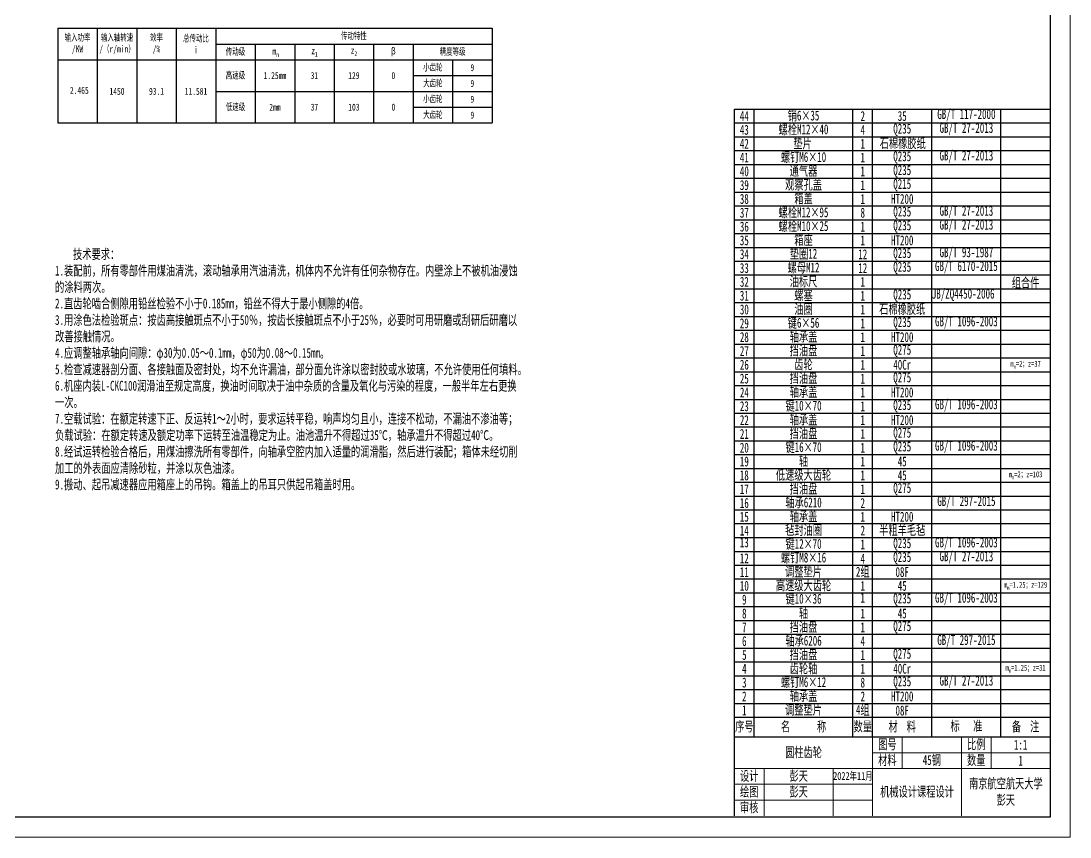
# Model space of a CAD drawing. Header units: millimetres. Extents: x -4 to 3231, y -4 to 1068.
# Drawn here: x 1361 to 1893, y 227 to 640 of the extents above; entities that cross this region are included whole.
import ezdxf

# ---------------------------------------------------------------- set-up
doc = ezdxf.new("R2010")
doc.units = ezdxf.units.MM
for name, color, linetype, lineweight in [('剖面线', 5, 'Continuous', 20), ('标注线', 3, 'Continuous', 20), ('粗实线', 7, 'Continuous', 30), ('粗实线层', 7, 'Continuous', 30)]:
    doc.layers.add(name, color=color, linetype=linetype, lineweight=lineweight)
doc.layers.add('细实线', color=7, linetype='Continuous')
doc.layers.add('细实线层', color=7, linetype='Continuous')
doc.styles.add('国标字母', font='simfang.ttf', dxfattribs={"width": 0.667, "height": 5})
doc.styles.add('国标汉字', font='simfang.ttf', dxfattribs={"width": 0.67, "height": 3.5})
doc.styles.add('宋体', font='simfang.ttf', dxfattribs={"width": 0.667})

msp = doc.modelspace()

# ---------------------------------------------------------------- hatches: boundary and pattern name
at = {"layer": '剖面线'}
h = msp.add_hatch(dxfattribs=at)
h.set_pattern_fill('ANSI31', color=256, scale=1.5, angle=90, style=0)
h.set_pattern_definition([(135, (463.165, -47.978), (-3.367596, -3.367596), [])])
h.paths.add_polyline_path([(1368.86, 593.51), (1368.77, 593.32), (1368.79, 593.37), (1368.81, 593.42), (1368.83, 593.46)])
h.paths.add_polyline_path([(1369.06, 605.14), (1369.14, 604.95), (1369.12, 604.99), (1369.1, 605.04), (1369.08, 605.09)])
h = msp.add_hatch(dxfattribs=at)
h.set_pattern_fill('ANSI31', color=256, scale=1.5, style=0)
h.set_pattern_definition([(45, (463.165, -47.978), (-3.367596, 3.367596), [])])
h.paths.add_polyline_path([(1368.79, 593.18), (1368.88, 592.99), (1368.86, 593.04), (1368.84, 593.09), (1368.81, 593.13)])
h.paths.add_polyline_path([(1368.61, 581.51), (1368.52, 581.32), (1368.54, 581.37), (1368.56, 581.42), (1368.59, 581.46)])

# ---------------------------------------------------------------- linework, layer by layer
at = {"layer": '标注线', "color": 0}
for p, q in [((1792.75, 277.28), (1792.75, 237.28)), ((1807.75, 277.28), (1807.75, 261.28)), ((1837.75, 277.28), (1837.75, 237.28)), ((1852.75, 277.28), (1852.75, 261.28)), ((1882.75, 236.57), (1882.75, 276.57)), ((1882.75, 269.28), (1792.75, 269.28)), ((1882.75, 261.28), (1722.75, 261.28)), ((1737.75, 261.28), (1737.75, 237.28)), ((1772.75, 261.28), (1772.75, 237.28)), ((1722.75, 253.28), (1792.75, 253.28)), ((1722.75, 245.28), (1792.75, 245.28))]:
    msp.add_line(p, q, dxfattribs=at)
at = {"layer": '粗实线'}
for p, q in [((1379.96, 636.28), (1379.96, 588.28)), ((1379.96, 636.28), (1599.96, 636.28)), ((1599.96, 636.28), (1599.96, 588.28)), ((1722.75, 277.28), (1722.75, 595.28)), ((1722.75, 595.28), (1882.75, 595.28)), ((1379.96, 588.28), (1599.96, 588.28))]:
    msp.add_line(p, q, dxfattribs=at)
at = {"layer": '粗实线', "color": 0}
for p, q in [((1722.75, 237.28), (1722.75, 277.28)), ((1722.75, 277.28), (1882.75, 277.28))]:
    msp.add_line(p, q, dxfattribs=at)
at = {"layer": '粗实线层', "color": 0, "lineweight": 30}
msp.add_lwpolyline([(1882.75, 236.57), (728.75, 236.57), (728.75, 1057.57), (1882.75, 1057.57)], close=True, dxfattribs=at)
at = {"layer": '细实线'}
for p, q in [((1399.96, 636.28), (1399.96, 588.28)), ((1419.96, 636.28), (1419.96, 588.28)), ((1439.96, 636.28), (1439.96, 588.28)), ((1459.96, 636.28), (1459.96, 588.28)), ((1459.96, 628.28), (1599.96, 628.28)), ((1479.96, 628.28), (1479.96, 588.28)), ((1499.96, 628.28), (1499.96, 588.28)), ((1519.96, 628.28), (1519.96, 588.28)), ((1539.96, 628.28), (1539.96, 588.28)), ((1559.96, 628.28), (1559.96, 588.28)), ((1379.96, 620.28), (1599.96, 620.28)), ((1579.96, 620.28), (1579.96, 588.28)), ((1559.96, 612.28), (1599.96, 612.28)), ((1459.96, 604.28), (1599.96, 604.28)), ((1559.96, 596.28), (1599.96, 596.28)), ((1732.75, 277.28), (1732.75, 595.28)), ((1782.75, 277.28), (1782.75, 595.28)), ((1792.75, 595.95), (1792.75, 595.98)), ((1792.75, 277.28), (1792.75, 595.28)), ((1822.75, 277.28), (1822.75, 595.28)), ((1857.75, 277.28), (1857.75, 595.28)), ((1722.75, 588.28), (1882.75, 588.28)), ((1722.75, 588.28), (1882.75, 588.28)), ((1722.75, 581.28), (1882.75, 581.28)), ((1722.75, 574.28), (1882.75, 574.28)), ((1722.75, 567.28), (1882.75, 567.28)), ((1722.75, 560.28), (1882.75, 560.28)), ((1722.75, 553.28), (1882.75, 553.28)), ((1722.75, 546.28), (1882.75, 546.28)), ((1722.75, 539.28), (1882.75, 539.28)), ((1722.75, 532.28), (1882.75, 532.28)), ((1722.75, 525.28), (1882.75, 525.28)), ((1722.75, 518.28), (1882.75, 518.28)), ((1722.75, 511.28), (1882.75, 511.28)), ((1722.75, 504.28), (1882.75, 504.28)), ((1722.75, 497.28), (1882.75, 497.28)), ((1722.75, 490.28), (1882.75, 490.28)), ((1722.75, 483.28), (1882.75, 483.28)), ((1722.75, 476.28), (1882.75, 476.28)), ((1722.75, 469.28), (1882.75, 469.28)), ((1722.75, 462.28), (1882.75, 462.28)), ((1722.75, 455.28), (1882.75, 455.28)), ((1722.75, 448.28), (1882.75, 448.28)), ((1722.75, 441.28), (1882.75, 441.28)), ((1722.75, 434.28), (1882.75, 434.28)), ((1722.75, 427.28), (1882.75, 427.28)), ((1722.75, 420.28), (1882.75, 420.28)), ((1722.75, 413.28), (1882.75, 413.28)), ((1722.75, 406.28), (1882.75, 406.28)), ((1722.75, 399.28), (1882.75, 399.28)), ((1722.75, 392.28), (1882.75, 392.28)), ((1722.75, 385.31), (1882.75, 385.31)), ((1722.75, 378.28), (1882.75, 378.28)), ((1722.75, 371.28), (1882.75, 371.28)), ((1722.75, 364.28), (1882.75, 364.28)), ((1722.75, 357.28), (1882.75, 357.28)), ((1722.75, 350.28), (1882.75, 350.28)), ((1722.75, 343.28), (1882.75, 343.28)), ((1722.75, 336.28), (1882.75, 336.28)), ((1722.75, 329.28), (1882.75, 329.28)), ((1722.75, 322.28), (1882.75, 322.28)), ((1722.75, 315.28), (1882.75, 315.28)), ((1722.75, 308.28), (1882.75, 308.28)), ((1722.75, 301.28), (1882.75, 301.28)), ((1722.75, 294.28), (1882.75, 294.28)), ((1722.75, 287.28), (1882.75, 287.28))]:
    msp.add_line(p, q, dxfattribs=at)
msp.add_lwpolyline([(1379.96, 628.28), (1379.96, 620.28), (1379.96, 612.28), (1379.96, 604.28), (1379.96, 596.28)], dxfattribs=at)
at = {"layer": '细实线层', "color": 0, "lineweight": 20}
msp.add_lwpolyline([(703.75, 1067.57), (1892.75, 1067.57), (1892.75, 226.57), (703.75, 226.57)], close=True, dxfattribs=at)

# ---------------------------------------------------------------- texts
at = {"layer": '剖面线', "color": 0, "insert": (1787.75, 367.6), "char_height": 5, "attachment_point": 5, "style": '国标字母'}
msp.add_mtext_dynamic_manual_height_columns('4', width=10, gutter_width=25, heights=[0], dxfattribs=at)
at = {"layer": '标注线', "color": 0, "attachment_point": 5, "style": '宋体'}
for s, insert, char_height, width in [('图号', (1800.25, 273.28), 5, 83.161), ('比例', (1845.25, 273.28), 5, 83.161), ('圆柱齿轮', (1757.75, 269.28), 5, 83.161), ('{\\fSimSun|b0|i0|c134|p2;1:1}', (1867.75, 273.28), 5, 83.161), ('材料', (1800.25, 265.28), 5, 83.161), ('45钢', (1822.75, 265.28), 5, 83.161), ('数量', (1845.25, 265.28), 5, 83.161), ('{\\fSimSun|b0|i0|c134|p2;1}', (1867.75, 265.28), 5, 83.161), ('设计', (1730.25, 257.28), 5, 83.161), ('2022年11月', (1782.75, 257.28), 4, 53.3328), ('南京航空航天大学\\P彭天', (1860.25, 249.28), 5, 83.161), ('绘图', (1730.25, 249.28), 5, 83.161), ('机械设计课程设计', (1815.25, 249.28), 5, 83.161), ('审核', (1730.25, 241.28), 5, 83.161)]:
    msp.add_mtext(s, dxfattribs=dict(at, insert=insert, char_height=char_height, width=width))
at = {"layer": '粗实线', "color": 0, "char_height": 5, "attachment_point": 5, "style": '国标字母'}
for s, width, insert in [('销6×35', 50, (1757.75, 591.78)), ('44', 10, (1727.75, 591.77)), ('43', 10, (1727.75, 584.77)), ('螺栓M12×40', 50, (1757.75, 584.78)), ('42', 10, (1727.75, 577.77)), ('垫片', 50, (1757.27, 577.64)), ('螺钉M6×10', 50, (1757.75, 570.78)), ('41', 10, (1727.75, 570.77)), ('40', 10, (1727.75, 563.77)), ('通气器', 50, (1757.75, 563.78)), ('39', 10, (1727.75, 556.77)), ('观察孔盖', 50, (1757.75, 556.78)), ('箱盖', 50, (1757.75, 549.78)), ('38', 10, (1727.75, 549.77)), ('37', 10, (1727.75, 542.77)), ('螺栓M12×95', 50, (1757.75, 542.78)), ('36', 10, (1727.75, 535.77)), ('螺栓M10×25', 50, (1757.75, 535.78)), ('箱座', 50, (1757.75, 528.78)), ('35', 10, (1727.75, 528.77)), ('34', 10, (1727.75, 521.77)), ('垫圈12', 50, (1757.75, 521.78)), ('33', 10, (1727.75, 514.77)), ('螺母M12', 50, (1757.75, 514.78)), ('32', 10, (1727.75, 507.77)), ('油标尺', 50, (1757.75, 507.78)), ('31', 10, (1727.75, 500.77)), ('螺塞', 50, (1757.75, 500.78)), ('30', 10, (1727.75, 493.77)), ('油圈', 50, (1757.75, 493.78)), ('29', 10, (1727.75, 486.77)), ('键6×56', 50, (1757.75, 486.78)), ('28', 10, (1727.75, 479.77)), ('轴承盖', 50, (1757.75, 479.78)), ('27', 10, (1727.75, 472.77)), ('挡油盘', 50, (1757.75, 472.78)), ('26', 10, (1727.75, 465.77)), ('齿轮', 50, (1757.75, 465.78)), ('25', 10, (1727.75, 458.77)), ('挡油盘', 50, (1757.75, 458.78)), ('24', 10, (1727.75, 451.77)), ('轴承盖', 50, (1757.75, 451.78)), ('23', 10, (1727.75, 444.77)), ('键10×70', 50, (1757.75, 444.78)), ('轴承盖', 50, (1757.75, 437.78)), ('22', 10, (1727.75, 437.77)), ('21', 10, (1727.75, 430.77)), ('挡油盘', 50, (1757.75, 430.78)), ('20', 10, (1727.75, 423.77)), ('键16×70', 50, (1757.75, 423.78)), ('轴', 50, (1757.75, 416.78)), ('19', 10, (1727.75, 416.77)), ('18', 10, (1727.75, 409.77)), ('低速级大齿轮', 50, (1757.75, 409.78)), ('17', 10, (1727.75, 402.77)), ('挡油盘', 50, (1757.75, 402.78)), ('轴承6210', 50, (1757.75, 395.78)), ('16', 10, (1727.75, 395.77)), ('15', 10, (1727.75, 388.77)), ('轴承盖', 50, (1757.75, 388.78)), ('14', 10, (1727.75, 381.8)), ('毡封油圈', 50, (1757.75, 381.81)), ('键12×70', 50, (1757.75, 374.78)), ('Q235', 30, (1807.75, 367.78)), ('彭天', 35, (1755.25, 257.28)), ('彭天', 35, (1755.25, 249.28))]:
    msp.add_mtext_dynamic_manual_height_columns(s, width=width, gutter_width=25, heights=[0], dxfattribs=dict(at, insert=insert))
at = {"layer": '粗实线', "color": 0, "insert": (1378.55, 524.35), "char_height": 5, "width": 233.8116, "attachment_point": 1, "style": '国标汉字'}
msp.add_mtext('    技术要求：\\P1.装配前，所有零部件用煤油清洗，滚动轴承用汽油清洗，机体内不允许有任何杂物存在。内壁涂上不被机油浸蚀的涂料两次。\\P2.直齿轮啮合侧隙用铅丝检验不小于0.185mm，铅丝不得大于最小侧隙的4倍。\\P3.用涂色法检验斑点：按齿高接触斑点不小于50％，按齿长接触斑点不小于25％，必要时可用研磨或刮研后研磨以改善接触情况。\\P4.应调整轴承轴向间隙：φ30为0.05～0.1mm，{\\W0.67;φ}50为0.08～0.15mm。\\P5.检查减速器剖分面、各接触面及密封处，均不允许漏油，部分面允许涂以密封胶或水玻璃，不允许使用任何填料。\\P6.机座内装L-CKC100润滑油至规定高度，{\\W0.67;\\C256;换油时间取决于油中杂质的含量及氧化与污染的程度，一般半年左右更换一次。}\\P7.空载试验：在额定转速下正、反运转1～2小时，要求运转平稳，响声均匀且小，连接不松动，不漏油不渗油等；负载试验：在额定转速及额定功率下运转至油温稳定为止。油池温升不得超过35℃，轴承温升不得超过40℃。\\P8.经试运转检验合格后，用煤油擦洗所有零部件，向轴承空腔内加入适量的润滑脂，然后进行装配；箱体未经切削加工的外表面应清除砂粒，并{\\W0.67;涂以灰色油漆。}\\P9.搬动、起吊减速器应用箱座上的吊钩。箱盖上的吊耳只供起吊箱盖时用。', dxfattribs=at)
at = {"layer": '细实线', "attachment_point": 5, "style": '国标字母'}
for s, width, gutter_width, heights, insert, char_height in [('输入功率\\P/KW', 20, 12.5, [0], (1389.96, 628.28), 3.5), ('输入轴转速\\P/（r/min）', 20, 12.5, [0], (1409.96, 628.28), 3.5), ('效率\\P/%', 20, 12.5, [0], (1429.96, 628.28), 3.5), ('总传动比\\Pi', 20, 12.5, [0], (1449.96, 628.28), 3.5), ('传动特性', 140, 12.5, [0], (1529.96, 632.28), 3.5), ('传动级', 20, 12.5, [0], (1469.96, 624.28), 3.5), ('\\A1;m{\\H0.7x;\\S^ n;}', 20, 12.5, [13.01], (1490.36, 624.03), 3.5), ('\\A1;z{\\H0.7x;\\S^ 1;}', 20, 12.5, [0], (1509.96, 624.28), 3.5), ('\\A1;z{\\H0.7x;\\S^ 2;}', 20, 12.5, [10.75], (1529.96, 624.53), 3.5), ('β', 20, 12.5, [0], (1549.96, 624.28), 3.5), ('精度等级', 40, 12.5, [0], (1579.96, 624.28), 3.5), ('小齿轮', 20, 12.5, [0], (1569.96, 616.28), 3.5), ('9', 20, 12.5, [0], (1589.96, 616.28), 3.5), ('高速级', 20, 12.5, [0], (1469.96, 612.28), 3.5), ('1.25mm', 20, 12.5, [0], (1489.96, 612.28), 3.5), ('31', 20, 12.5, [0], (1509.96, 612.28), 3.5), ('129', 20, 12.5, [0], (1529.96, 612.28), 3.5), ('0', 20, 12.5, [0], (1549.96, 612.28), 3.5), ('2.465', 20, 12.5, [0], (1390.87, 604.8), 3.5), ('1450', 20, 12.5, [0], (1409.96, 604.28), 3.5), ('93.1', 20, 12.5, [0], (1429.96, 604.28), 3.5), ('11.581', 20, 12.5, [0], (1449.96, 604.28), 3.5), ('大齿轮', 20, 12.5, [0], (1569.96, 608.28), 3.5), ('9', 20, 12.5, [0], (1589.96, 608.28), 3.5), ('小齿轮', 20, 12.5, [0], (1569.96, 600.28), 3.5), ('9', 20, 12.5, [0], (1589.96, 600.28), 3.5), ('低速级', 20, 12.5, [0], (1469.96, 596.28), 3.5), ('2mm', 20, 12.5, [0], (1489.96, 596.28), 3.5), ('37', 20, 12.5, [0], (1509.96, 596.28), 3.5), ('103', 20, 12.5, [0], (1529.96, 596.28), 3.5), ('0', 20, 12.5, [0], (1549.96, 596.28), 3.5), ('GB/T 117-2000', 35, 25, [0], (1840.25, 592.17), 5), ('大齿轮', 20, 12.5, [0], (1569.96, 592.28), 3.5), ('9', 20, 12.5, [0], (1589.96, 592.28), 3.5), ('2', 10, 25, [0], (1787.75, 591.78), 5), ('35', 30, 25, [0], (1807.75, 591.78), 5), ('4', 10, 25, [0], (1787.75, 584.78), 5), ('Q235', 30, 25, [0], (1807.75, 584.78), 5), ('GB/T 27-2013', 35, 25, [0], (1840.25, 585.17), 5), ('1', 10, 25, [0], (1787.75, 577.78), 5), ('石棉橡胶纸', 30, 25, [0], (1808.02, 577.78), 5), ('Q235', 30, 25, [0], (1807.75, 570.78), 5), ('GB/T 27-2013', 35, 25, [0], (1840.25, 571.17), 5), ('1', 10, 25, [0], (1787.75, 570.78), 5), ('1', 10, 25, [0], (1787.75, 563.78), 5), ('Q235', 30, 25, [0], (1807.75, 563.78), 5), ('1', 10, 25, [0], (1787.75, 556.78), 5), ('Q215', 30, 25, [0], (1807.75, 556.78), 5), ('1', 10, 25, [0], (1787.75, 549.78), 5), ('HT200', 30, 25, [0], (1807.75, 549.78), 5), ('8', 10, 25, [0], (1787.75, 542.78), 5), ('Q235', 30, 25, [0], (1807.75, 542.78), 5), ('GB/T 27-2013', 35, 25, [0], (1840.25, 543.17), 5), ('1', 10, 25, [0], (1787.75, 535.78), 5), ('Q235', 30, 25, [0], (1807.75, 535.78), 5), ('GB/T 27-2013', 35, 25, [0], (1840.25, 536.17), 5), ('1', 10, 25, [0], (1787.75, 528.78), 5), ('HT200', 30, 25, [0], (1807.75, 528.78), 5), ('12', 10, 25, [0], (1787.75, 521.78), 5), ('Q235', 30, 25, [0], (1807.75, 521.78), 5), ('GB/T 93-1987', 35, 25, [0], (1840.25, 522.17), 5), ('12', 10, 25, [0], (1787.75, 514.78), 5), ('Q235', 30, 25, [0], (1807.75, 514.78), 5), ('GB/T 6170-2015', 35, 25, [0], (1840.25, 515.17), 5), ('\\A1;组合件', 25, 25, [0], (1870.25, 507.11), 5), ('1', 10, 25, [0], (1787.75, 507.78), 5), ('1', 10, 25, [0], (1787.75, 500.78), 5), ('Q235', 30, 25, [0], (1807.75, 500.78), 5), ('1', 10, 25, [0], (1787.75, 493.78), 5), ('石棉橡胶纸', 30, 25, [0], (1807.75, 493.78), 5), ('1', 10, 25, [0], (1787.75, 486.78), 5), ('Q235', 30, 25, [0], (1807.75, 486.78), 5), ('GB/T 1096-2003', 35, 25, [0], (1840.25, 487.17), 5), ('1', 10, 25, [0], (1787.75, 479.78), 5), ('HT200', 30, 25, [0], (1807.75, 479.78), 5), ('1', 10, 25, [0], (1787.75, 472.78), 5), ('Q275', 30, 25, [0], (1807.75, 472.78), 5), ('1', 10, 25, [0], (1787.75, 465.78), 5), ('40Cr', 30, 25, [0], (1807.75, 465.78), 5), ('\\A1;m{\\H0.7x;\\S^ n;}=2；z=37', 25, 25, [0], (1870.25, 465.8), 3), ('1', 10, 25, [0], (1787.75, 458.78), 5), ('Q275', 30, 25, [0], (1807.75, 458.78), 5), ('1', 10, 25, [0], (1787.75, 451.78), 5), ('HT200', 30, 25, [0], (1807.75, 451.78), 5), ('1', 10, 25, [0], (1787.75, 444.78), 5), ('Q235', 30, 25, [0], (1807.75, 444.78), 5), ('GB/T 1096-2003', 35, 25, [0], (1840.25, 445.17), 5), ('1', 10, 25, [0], (1787.75, 437.78), 5), ('HT200', 30, 25, [0], (1807.75, 437.78), 5), ('1', 10, 25, [0], (1787.75, 430.78), 5), ('Q275', 30, 25, [0], (1807.75, 430.78), 5), ('1', 10, 25, [0], (1787.75, 423.78), 5), ('Q235', 30, 25, [0], (1807.75, 423.78), 5), ('GB/T 1096-2003', 35, 25, [0], (1840.25, 424.17), 5), ('1', 10, 25, [0], (1787.75, 416.78), 5), ('45', 30, 25, [0], (1807.75, 416.78), 5), ('1', 10, 25, [0], (1787.75, 409.78), 5), ('45', 30, 25, [0], (1807.75, 409.78), 5), ('\\A1;m{\\H0.7x;\\S^ n;}=2；z=103', 25, 25, [0], (1870.25, 409.8), 3), ('1', 10, 25, [0], (1787.75, 402.78), 5), ('Q275', 30, 25, [0], (1807.75, 402.78), 5), ('GB/T 297-2015', 35, 25, [0], (1840.25, 396.17), 5), ('2', 10, 25, [0], (1787.75, 395.78), 5), ('1', 10, 25, [0], (1787.75, 388.78), 5), ('HT200', 30, 25, [0], (1807.75, 388.78), 5), ('2', 10, 25, [0], (1787.75, 381.81), 5), ('半粗羊毛毡', 30, 25, [0], (1807.75, 381.81), 5), ('13', 10, 25, [0], (1727.75, 375.78), 5), ('Q235', 30, 25, [0], (1807.75, 374.78), 5), ('GB/T 1096-2003', 35, 25, [0], (1840.25, 375.17), 5), ('1', 10, 25, [0], (1787.75, 374.78), 5), ('12', 10, 25, [0], (1727.75, 367.78), 5), ('螺钉M8×16', 50, 25, [0], (1757.75, 367.88), 5), ('GB/T 27-2013', 35, 25, [0], (1840.25, 368.17), 5), ('11', 10, 25, [0], (1727.75, 360.78), 5), ('调整垫片', 50, 25, [0], (1757.75, 360.78), 5), ('2组', 10, 25, [0], (1787.75, 360.78), 5), ('08F', 30, 25, [0], (1807.75, 360.78), 5), ('10', 10, 25, [0], (1727.75, 353.78), 5), ('高速级大齿轮', 50, 25, [0], (1757.75, 353.78), 5), ('1', 10, 25, [0], (1787.75, 353.78), 5), ('45', 30, 25, [0], (1807.75, 353.78), 5), ('\\A1;m{\\H0.7x;\\S^ n;}=1.25；z=129', 25, 25, [0], (1870.25, 353.8), 3), ('9', 10, 25, [0], (1727.75, 346.78), 5), ('键10×36', 50, 25, [0], (1757.75, 346.98), 5), ('1', 10, 25, [0], (1787.75, 347.78), 5), ('Q235', 30, 25, [0], (1807.75, 346.78), 5), ('GB/T 1096-2003', 35, 25, [0], (1840.25, 347.17), 5), ('8', 10, 25, [0], (1727.75, 339.78), 5), ('轴', 50, 25, [0], (1757.75, 339.78), 5), ('1', 10, 25, [0], (1787.75, 339.78), 5), ('45', 30, 25, [0], (1807.75, 339.78), 5), ('7', 10, 25, [0], (1727.75, 332.78), 5), ('挡油盘', 50, 25, [0], (1757.75, 332.78), 5), ('1', 10, 25, [0], (1787.75, 332.78), 5), ('Q275', 30, 25, [0], (1807.75, 332.78), 5), ('6', 10, 25, [0], (1727.75, 325.78), 5), ('轴承6206', 50, 25, [0], (1757.75, 325.78), 5), ('4', 10, 25, [0], (1787.75, 325.78), 5), ('GB/T 297-2015', 35, 25, [0], (1840.25, 325.78), 5), ('5', 10, 25, [0], (1727.75, 318.78), 5), ('挡油盘', 50, 25, [0], (1757.75, 318.78), 5), ('1', 10, 25, [0], (1787.75, 318.78), 5), ('Q275', 30, 25, [0], (1807.75, 318.78), 5), ('4', 10, 25, [0], (1727.75, 311.78), 5), ('齿轮轴', 50, 25, [0], (1757.75, 311.78), 5), ('1', 10, 25, [0], (1787.75, 311.78), 5), ('40Cr', 30, 25, [0], (1807.75, 311.78), 5), ('\\A1;m{\\H0.7x;\\S^ n;}=1.25；z=31', 25, 25, [0], (1870.25, 311.8), 3), ('螺钉M6×12', 50, 25, [0], (1757.75, 304.78), 5), ('GB/T 27-2013', 35, 25, [0], (1840.25, 305.17), 5), ('3', 10, 25, [0], (1727.75, 304.78), 5), ('8', 10, 25, [0], (1787.75, 304.78), 5), ('Q235', 30, 25, [0], (1807.75, 304.78), 5), ('2', 10, 25, [0], (1727.75, 297.78), 5), ('轴承盖', 50, 25, [0], (1757.75, 297.78), 5), ('2', 10, 25, [0], (1787.75, 297.78), 5), ('HT200', 30, 25, [0], (1807.75, 297.78), 5), ('1', 10, 25, [0], (1727.75, 290.78), 5), ('调整垫片', 50, 25, [0], (1757.75, 290.78), 5), ('4组', 10, 25, [0], (1787.75, 290.78), 5), ('08F', 30, 25, [0], (1807.75, 290.6), 5), ('序号', 10, 25, [0], (1727.75, 282.28), 5), ('名      称', 50, 25, [0], (1757.75, 282.28), 5), ('数量', 10, 25, [0], (1787.75, 282.28), 5), ('材  料', 30, 25, [0], (1807.75, 282.28), 5), ('标   准', 35, 25, [0], (1840.25, 282.59), 5), ('备  注', 25, 25, [0], (1870.25, 282.28), 5)]:
    msp.add_mtext_dynamic_manual_height_columns(s, width=width, gutter_width=gutter_width, heights=heights, dxfattribs=dict(at, insert=insert, char_height=char_height))
at = {"layer": '细实线', "color": 0, "insert": (1822.75, 504.28), "char_height": 5, "attachment_point": 1, "style": '国标字母'}
msp.add_mtext_dynamic_manual_height_columns('JB/ZQ4450-2006', width=35, gutter_width=25, heights=[0], dxfattribs=at)

doc.saveas('drawing.dxf')
